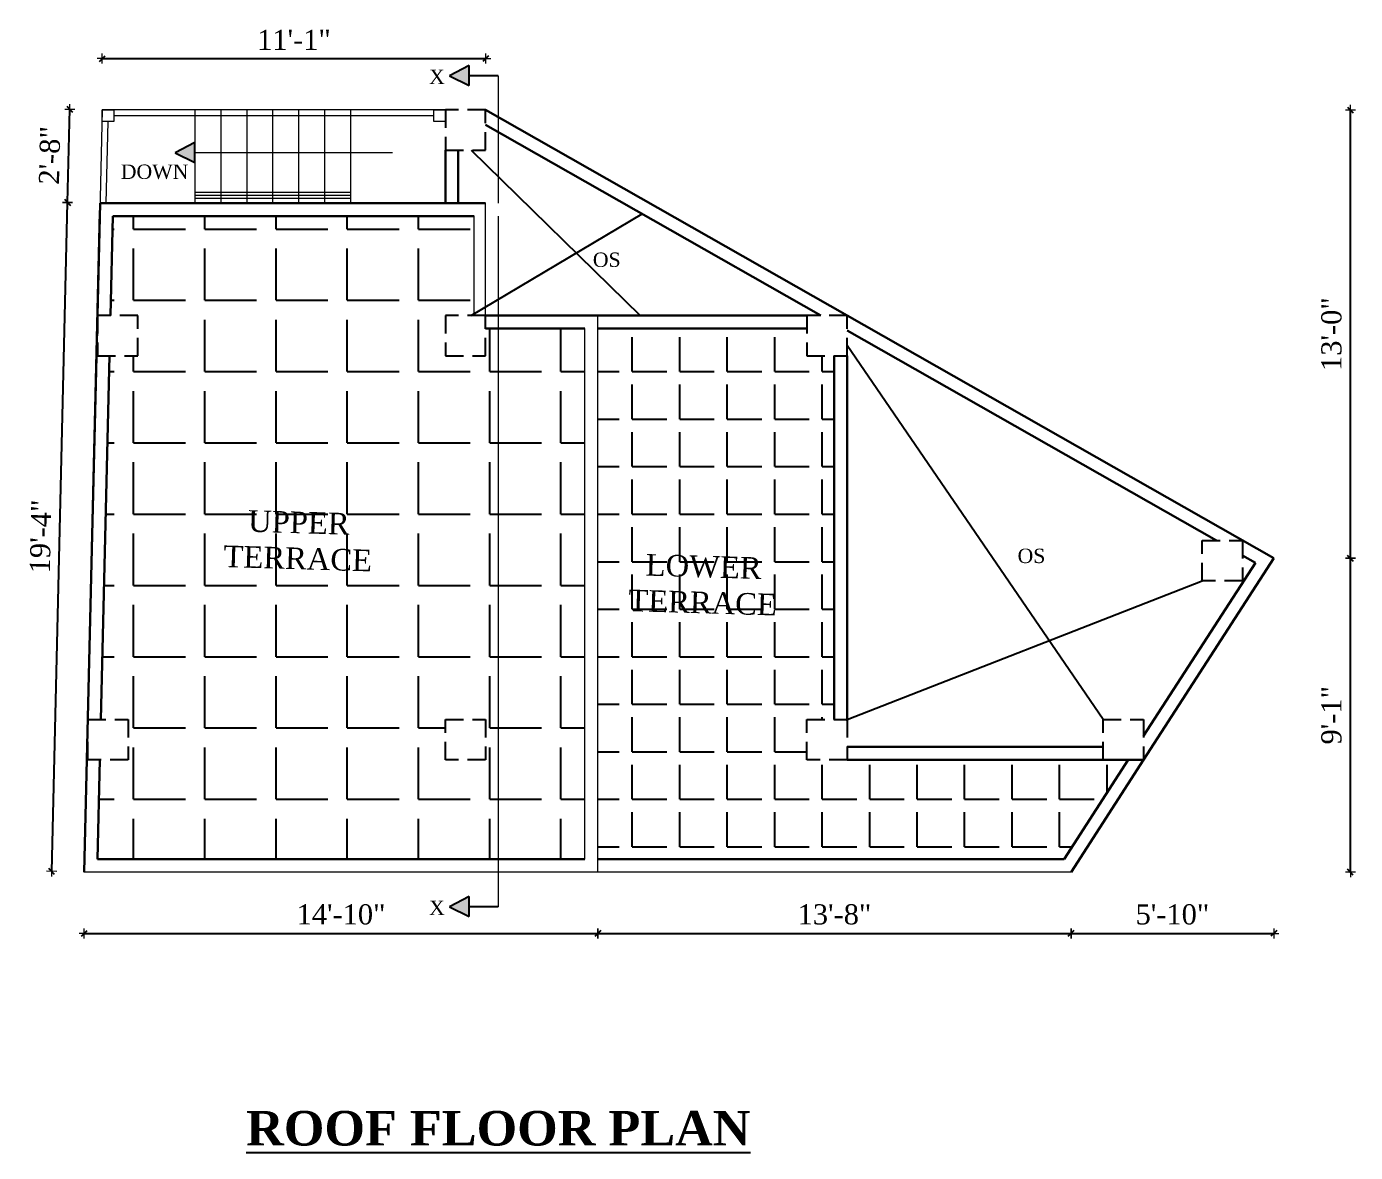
# Model space of a CAD drawing. Header units: inches. Extents: x 151827 to 346502, y -56182 to -23217.
# Drawn here: x 162242.2 to 162703.8, y -26746.4 to -26355.4 of the extents above; entities that cross this region are included whole.
import ezdxf

# ---------------------------------------------------------------- set-up
doc = ezdxf.new("R2010")
doc.units = ezdxf.units.IN
doc.header["$LTSCALE"] = 5
doc.header["$MEASUREMENT"] = 0
doc.linetypes.add('HIDDEN', pattern=[0.375, 0.25, -0.125])
doc.layers.add('A-WALL', color=7, linetype='Continuous', lineweight=9)
doc.layers.add('Dimension', color=7, linetype='Continuous', lineweight=18)
doc.layers.add('dim line', color=7, linetype='Continuous', lineweight=15, true_color=0xfab2b2)
doc.layers.add('TEXT', color=6, linetype='Continuous')
doc.layers.add('WALL', color=7, linetype='Continuous')
doc.styles.add('ordinary', font='times.ttf')
doc.dimstyles.new('Copy of 96', dxfattribs={"dimtxt": 7, "dimasz": 4, "dimexe": 0.5, "dimexo": 0.5, "dimgap": 3, "dimtad": 1, "dimdec": 1, "dimzin": 11, "dimdsep": 46, "dimlunit": 4, "dimtxsty": 'ordinary', "dimblk": 'OBLIQUE', "dimcen": 0.09, "dimse1": 1, "dimse2": 1, "dimclrt": 6, "dimazin": 0, "dimtfac": 1, "dimtdec": 1, "dimtix": 1, "dimtmove": 2, "dimatfit": 3, "dimldrblk": 'leader', "dimfxl": 0.5, "dimfxlon": 1, "dimtolj": 1, "dimtzin": 0, "dimarcsym": 0})

# ---------------------------------------------------------------- blocks, each defined once
blk = doc.blocks.new('oblique')
at = {"color": 0, "lineweight": -2}
blk.add_line((0.25, 0.25), (-0.25, -0.25), dxfattribs=at)
at = {"layer": 'dim line', "lineweight": 9}
for p, q in [((-0.4375, 0), (0.4375, 0)), ((0, 0.4375), (0, -0.4375))]:
    blk.add_line(p, q, dxfattribs=at)
blk = doc.blocks.new('*D935')
at = {"layer": 'A-WALL', "color": 0, "lineweight": -2, "ltscale": 5, "transparency": 16777216}
blk.add_line((162262.18, -26670.32), (162440.64, -26670.32), dxfattribs=at)
at = {"layer": 'Defpoints', "color": 0, "ltscale": 5, "transparency": 16777216}
for p in [(162262.18, -26649.06, -72.71), (162440.64, -26649.06, -72.71), (162440.64, -26670.32)]:
    blk.add_point(p, dxfattribs=at)
at = {"layer": 'A-WALL', "color": 0, "lineweight": -2, "ltscale": 5, "transparency": 16777216, "xscale": 4, "yscale": 4, "zscale": 4, "rotation": 180}
blk.add_blockref('oblique', (162262.18, -26670.32), dxfattribs=at)
at = {"layer": 'A-WALL', "color": 0, "lineweight": -2, "ltscale": 5, "transparency": 16777216, "xscale": 4, "yscale": 4, "zscale": 4}
blk.add_blockref('oblique', (162440.64, -26670.32), dxfattribs=at)
at = {"layer": 'A-WALL', "color": 6, "ltscale": 5, "transparency": 16777216, "insert": (162351.41, -26663.75), "char_height": 7, "attachment_point": 5, "style": 'ordinary'}
blk.add_mtext('\\A1;14\'-10"', dxfattribs=at)
blk = doc.blocks.new('_OBLIQUE')
at = {"color": 0, "linetype": 'ByBlock'}
blk.add_line((-0.5, -0.5), (0.5, 0.5), dxfattribs=at)
blk = doc.blocks.new('leader')
at = {"layer": 'Dimension'}
for p, q in [((0, -4.33), (0, 4.33)), ((-4.42, 0), (4.42, 0))]:
    blk.add_line(p, q, dxfattribs=at)
blk = doc.blocks.new('*D949')
at = {"layer": 'A-WALL', "color": 0, "lineweight": -2, "ltscale": 5, "transparency": 16777216}
blk.add_line((162440.64, -26670.32), (162605.02, -26670.32), dxfattribs=at)
at = {"layer": 'Defpoints', "color": 0, "ltscale": 5, "transparency": 16777216}
for p in [(162440.64, -26649.06, -72.71), (162605.02, -26649.06, -72.71), (162605.02, -26670.32)]:
    blk.add_point(p, dxfattribs=at)
at = {"layer": 'A-WALL', "color": 0, "lineweight": -2, "ltscale": 5, "transparency": 16777216, "xscale": 4, "yscale": 4, "zscale": 4, "rotation": 180}
blk.add_blockref('oblique', (162440.64, -26670.32), dxfattribs=at)
at = {"layer": 'A-WALL', "color": 0, "lineweight": -2, "ltscale": 5, "transparency": 16777216, "xscale": 4, "yscale": 4, "zscale": 4}
blk.add_blockref('oblique', (162605.02, -26670.32), dxfattribs=at)
at = {"layer": 'A-WALL', "color": 6, "ltscale": 5, "transparency": 16777216, "insert": (162522.83, -26663.75), "char_height": 7, "attachment_point": 5, "style": 'ordinary'}
blk.add_mtext('\\A1;13\'-8"', dxfattribs=at)
blk = doc.blocks.new('*D950')
at = {"layer": 'A-WALL', "color": 0, "lineweight": -2, "ltscale": 5, "transparency": 16777216}
blk.add_line((162605.02, -26670.32), (162675.46, -26670.32), dxfattribs=at)
at = {"layer": 'Defpoints', "color": 0, "ltscale": 5, "transparency": 16777216}
for p in [(162675.46, -26540.06, -72.71), (162605.02, -26649.06, -72.71), (162675.46, -26670.32)]:
    blk.add_point(p, dxfattribs=at)
at = {"layer": 'A-WALL', "color": 0, "lineweight": -2, "ltscale": 5, "transparency": 16777216, "xscale": 4, "yscale": 4, "zscale": 4, "rotation": 180}
blk.add_blockref('oblique', (162605.02, -26670.32), dxfattribs=at)
at = {"layer": 'A-WALL', "color": 0, "lineweight": -2, "ltscale": 5, "transparency": 16777216, "xscale": 4, "yscale": 4, "zscale": 4}
blk.add_blockref('oblique', (162675.46, -26670.32), dxfattribs=at)
at = {"layer": 'A-WALL', "color": 6, "ltscale": 5, "transparency": 16777216, "insert": (162640.24, -26663.75), "char_height": 7, "attachment_point": 5, "style": 'ordinary'}
blk.add_mtext('\\A1;5\'-10"', dxfattribs=at)
blk = doc.blocks.new('*D936')
at = {"layer": 'A-WALL', "color": 0, "lineweight": -2, "ltscale": 5, "transparency": 16777216}
blk.add_line((162250.87, -26648.79), (162256.38, -26416.51), dxfattribs=at)
at = {"layer": 'Defpoints', "color": 0, "ltscale": 5, "transparency": 16777216}
for p in [(162256.38, -26416.51), (162267.68, -26416.78, -72.71), (162262.18, -26649.06, -72.71)]:
    blk.add_point(p, dxfattribs=at)
at = {"layer": 'A-WALL', "color": 0, "lineweight": -2, "ltscale": 5, "transparency": 16777216, "xscale": 4, "yscale": 4, "zscale": 4}
for p, rotation in [((162256.38, -26416.51), 88.64238169319516), ((162250.87, -26648.79), 268.6423816931951)]:
    blk.add_blockref('oblique', p, dxfattribs=dict(at, rotation=rotation))
at = {"layer": 'A-WALL', "color": 6, "ltscale": 5, "transparency": 16777216, "insert": (162247.06, -26532.5), "char_height": 7, "attachment_point": 5, "rotation": 88.6424, "style": 'ordinary'}
blk.add_mtext('\\A1;19\'-4"', dxfattribs=at)
blk = doc.blocks.new('*D951')
at = {"layer": 'A-WALL', "color": 0, "lineweight": -2, "ltscale": 5, "transparency": 16777216}
blk.add_line((162256.38, -26416.51), (162257.15, -26384.13), dxfattribs=at)
at = {"layer": 'Defpoints', "color": 0, "ltscale": 5, "transparency": 16777216}
for p in [(162257.15, -26384.13), (162268.45, -26384.4, -72.71), (162267.68, -26416.78, -72.71)]:
    blk.add_point(p, dxfattribs=at)
at = {"layer": 'A-WALL', "color": 0, "lineweight": -2, "ltscale": 5, "transparency": 16777216, "xscale": 4, "yscale": 4, "zscale": 4}
for p, rotation in [((162257.15, -26384.13), 88.64238169334628), ((162256.38, -26416.51), 268.6423816933463)]:
    blk.add_blockref('oblique', p, dxfattribs=dict(at, rotation=rotation))
at = {"layer": 'A-WALL', "color": 6, "ltscale": 5, "transparency": 16777216, "insert": (162250.2, -26400.17), "char_height": 7, "attachment_point": 5, "rotation": 88.6424, "style": 'ordinary'}
blk.add_mtext('\\A1;2\'-8"', dxfattribs=at)
blk = doc.blocks.new('*D940')
at = {"layer": 'A-WALL', "color": 0, "lineweight": -2, "ltscale": 5, "transparency": 16777216}
blk.add_line((162268.45, -26366.54), (162401.64, -26366.54), dxfattribs=at)
at = {"layer": 'Defpoints', "color": 0, "ltscale": 5, "transparency": 16777216}
for p in [(162401.64, -26366.54), (162268.45, -26384.4, -72.71), (162401.64, -26384.4, -72.71)]:
    blk.add_point(p, dxfattribs=at)
at = {"layer": 'A-WALL', "color": 0, "lineweight": -2, "ltscale": 5, "transparency": 16777216, "xscale": 4, "yscale": 4, "zscale": 4, "rotation": 180}
blk.add_blockref('oblique', (162268.45, -26366.54), dxfattribs=at)
at = {"layer": 'A-WALL', "color": 0, "lineweight": -2, "ltscale": 5, "transparency": 16777216, "xscale": 4, "yscale": 4, "zscale": 4}
blk.add_blockref('oblique', (162401.64, -26366.54), dxfattribs=at)
at = {"layer": 'A-WALL', "color": 6, "ltscale": 5, "transparency": 16777216, "insert": (162335.05, -26360.04), "char_height": 7, "attachment_point": 5, "style": 'ordinary'}
blk.add_mtext('\\A1;11\'-1"', dxfattribs=at)
blk = doc.blocks.new('*D941')
at = {"layer": 'A-WALL', "color": 0, "lineweight": -2, "ltscale": 5, "transparency": 16777216}
blk.add_line((162702.06, -26649.06), (162702.06, -26540.06), dxfattribs=at)
at = {"layer": 'Defpoints', "color": 0, "ltscale": 5, "transparency": 16777216}
for p in [(162675.46, -26540.06, -72.71), (162702.06, -26540.06), (162605.02, -26649.06, -72.71)]:
    blk.add_point(p, dxfattribs=at)
at = {"layer": 'A-WALL', "color": 0, "lineweight": -2, "ltscale": 5, "transparency": 16777216, "xscale": 4, "yscale": 4, "zscale": 4}
for p, rotation in [((162702.06, -26540.06), 90), ((162702.06, -26649.06), 270)]:
    blk.add_blockref('oblique', p, dxfattribs=dict(at, rotation=rotation))
at = {"layer": 'A-WALL', "color": 6, "ltscale": 5, "transparency": 16777216, "insert": (162695.49, -26594.56), "char_height": 7, "attachment_point": 5, "rotation": 90, "style": 'ordinary'}
blk.add_mtext('\\A1;9\'-1"', dxfattribs=at)
blk = doc.blocks.new('*D942')
at = {"layer": 'A-WALL', "color": 0, "lineweight": -2, "ltscale": 5, "transparency": 16777216}
blk.add_line((162702.06, -26540.06), (162702.06, -26384.4), dxfattribs=at)
at = {"layer": 'Defpoints', "color": 0, "ltscale": 5, "transparency": 16777216}
for p in [(162401.64, -26384.4, -72.71), (162702.06, -26384.4), (162675.46, -26540.06, -72.71)]:
    blk.add_point(p, dxfattribs=at)
at = {"layer": 'A-WALL', "color": 0, "lineweight": -2, "ltscale": 5, "transparency": 16777216, "xscale": 4, "yscale": 4, "zscale": 4}
for p, rotation in [((162702.06, -26384.4), 90), ((162702.06, -26540.06), 270)]:
    blk.add_blockref('oblique', p, dxfattribs=dict(at, rotation=rotation))
at = {"layer": 'A-WALL', "color": 6, "ltscale": 5, "transparency": 16777216, "insert": (162695.5, -26462.23), "char_height": 7, "attachment_point": 5, "rotation": 90, "style": 'ordinary'}
blk.add_mtext('\\A1;13\'-0"', dxfattribs=at)

msp = doc.modelspace()

# ---------------------------------------------------------------- hatches: boundary and pattern name
at = {"ltscale": 5}
for points in [[(162395.93, -26375.92), (162395.93, -26368.91), (162389.05, -26372.5)], [(162300.64, -26402.67), (162300.64, -26395.66), (162293.76, -26399.24)], [(162395.93, -26664.49), (162395.93, -26657.48), (162389.05, -26661.06)]]:
    msp.add_hatch(color=256, dxfattribs=at).paths.add_polyline_path(points)
at = {"layer": 'WALL', "linetype": 'ByBlock', "ltscale": 5, "true_color": 0xf8991e}
h = msp.add_hatch(dxfattribs=at)
h.set_pattern_fill('ANGLE', color=30, scale=90)
h.set_pattern_definition([(0, (23258.545, 650.744), (0, 24.75), [18, -6.75]), (90, (23258.545, 650.744), (-24.75, 2e-15), [18, -6.75])])
h.paths.add_polyline_path([(162436.14, -26460.28), (162401.64, -26460.28), (162401.64, -26469.78), (162387.64, -26469.78), (162387.64, -26455.78), (162396.64, -26455.78), (162397.64, -26455.19), (162397.64, -26421.28), (162272.08, -26421.28), (162271.26, -26455.78), (162280.76, -26455.78), (162280.76, -26469.78), (162270.93, -26469.78), (162267.94, -26596.06), (162277.43, -26596.06), (162277.43, -26610.06), (162267.6, -26610.06), (162266.79, -26644.56), (162436.14, -26644.56)])
h.paths.add_polyline_path([(162387.64, -26596.06), (162401.64, -26596.06), (162401.64, -26610.06), (162387.64, -26610.06)], flags=16)
h.paths.add_polyline_path([(162309, -26547.26), (162363.18, -26548.88), (162364.03, -26520.38), (162309.86, -26518.76)], flags=24)
h = msp.add_hatch(dxfattribs=at)
h.set_pattern_fill('ANGLE', color=30, scale=60)
h.set_pattern_definition([(0, (23258.545, 650.744), (0, 16.5), [12, -4.5]), (90, (23258.545, 650.744), (-16.5, 1e-15), [12, -4.5])])
h.paths.add_polyline_path([(162522.71, -26469.78), (162513.21, -26469.78), (162513.21, -26460.28), (162440.64, -26460.28), (162440.64, -26644.56), (162602.57, -26644.56), (162624.86, -26610.06), (162527.21, -26610.06), (162513.21, -26610.06), (162513.21, -26596.06), (162522.71, -26596.06)])
h.paths.add_polyline_path([(162449.65, -26562.57), (162503.83, -26564.19), (162504.68, -26535.69), (162450.5, -26534.07)], flags=24)

# ---------------------------------------------------------------- linework, layer by layer
at = {"ltscale": 5}
for p, q in [((162395.93, -26368.91, -72.71), (162389.05, -26372.5, -72.71)), ((162395.93, -26375.92, -72.71), (162395.93, -26368.91, -72.71)), ((162389.05, -26372.5, -72.71), (162395.93, -26375.92, -72.71)), ((162406.03, -26372.5, -72.71), (162395.93, -26372.5, -72.71)), ((162300.64, -26395.66, -72.71), (162293.76, -26399.24, -72.71)), ((162300.64, -26402.67, -72.71), (162300.64, -26395.66, -72.71)), ((162293.76, -26399.24, -72.71), (162300.64, -26402.67, -72.71)), ((162395.93, -26657.48, -72.71), (162389.05, -26661.06, -72.71)), ((162395.93, -26664.49, -72.71), (162395.93, -26657.48, -72.71)), ((162389.05, -26661.06, -72.71), (162395.93, -26664.49, -72.71)), ((162406.03, -26661.06, -72.71), (162395.93, -26661.06, -72.71))]:
    msp.add_line(p, q, dxfattribs=at)
at = {"layer": 'A-WALL', "ltscale": 5}
for p, q in [((162406.03, -26372.5, -72.71), (162406.03, -26416.78, -72.71)), ((162268.45, -26384.4, -72.71), (162266.76, -26455.78, -72.71)), ((162387.64, -26384.4, -72.71), (162268.45, -26384.4, -72.71)), ((162383.64, -26386.4, -72.71), (162272.45, -26386.4, -72.71)), ((162300.64, -26384.4, -72.71), (162300.64, -26416.78, -72.71)), ((162309.64, -26384.4, -72.71), (162309.64, -26416.78, -72.71)), ((162318.64, -26384.4, -72.71), (162318.64, -26416.78, -72.71)), ((162327.64, -26384.4, -72.71), (162327.64, -26416.78, -72.71)), ((162336.64, -26384.4, -72.71), (162336.64, -26416.78, -72.71)), ((162345.64, -26384.4, -72.71), (162345.64, -26416.78, -72.71)), ((162354.64, -26384.4, -72.71), (162354.64, -26414.09, -72.71)), ((162270.36, -26388.4, -72.71), (162269.68, -26416.78, -72.71)), ((162369.26, -26399.24, -72.71), (162300.64, -26399.24, -72.71)), ((162354.64, -26413.09, -72.71), (162300.64, -26413.09, -72.71)), ((162354.64, -26414.09, -72.71), (162300.64, -26414.09, -72.71)), ((162354.64, -26415.09, -72.71), (162300.64, -26415.09, -72.71)), ((162354.64, -26414.09, -72.71), (162354.64, -26416.78, -72.71)), ((162401.64, -26455.78, -72.71), (162401.64, -26416.78, -72.71)), ((162397.64, -26455.78, -72.71), (162397.64, -26421.28, -72.71)), ((162406.03, -26421.28, -72.71), (162406.03, -26661.06, -72.71)), ((162440.64, -26649.06, -72.71), (162440.64, -26455.78, -72.71)), ((162436.14, -26644.56, -72.71), (162436.14, -26460.28, -72.71)), ((162605.02, -26649.06, -72.71), (162262.18, -26649.06, -72.71))]:
    msp.add_line(p, q, dxfattribs=at)
at = {"layer": 'A-WALL', "lineweight": 30}
for p, q in [((162401.64, -26384.4, -72.71), (162527.21, -26455.78, -72.71)), ((162401.64, -26389.57, -72.71), (162518.11, -26455.78, -72.71)), ((162387.64, -26398.4, -72.71), (162387.64, -26416.78, -72.71)), ((162392.14, -26398.4, -72.71), (162392.14, -26416.78, -72.71)), ((162262.18, -26649.06, -72.71), (162267.61, -26419.73, -72.71)), ((162266.76, -26455.78, -72.71), (162267.68, -26416.78, -72.71)), ((162267.68, -26416.78, -72.71), (162401.64, -26416.78, -72.71)), ((162271.26, -26455.78, -72.71), (162272.08, -26421.28, -72.71)), ((162272.08, -26421.28, -72.71), (162397.64, -26421.28, -72.71)), ((162266.76, -26455.78, -72.71), (162264.84, -26536.69, -72.71)), ((162401.64, -26455.78, -72.71), (162513.21, -26455.78, -72.71)), ((162527.21, -26455.78, -72.71), (162675.46, -26540.06, -72.71)), ((162436.14, -26460.28, -72.71), (162401.64, -26460.28, -72.71)), ((162513.21, -26460.28, -72.71), (162440.64, -26460.28, -72.71)), ((162527.21, -26460.96, -72.71), (162655.49, -26533.88, -72.71)), ((162270.93, -26469.78, -72.71), (162267.94, -26596.06, -72.71)), ((162522.71, -26469.78, -72.71), (162522.71, -26596.06, -72.71)), ((162527.21, -26469.78, -72.71), (162527.21, -26596.56, -72.71)), ((162675.46, -26540.06, -72.71), (162630.22, -26610.06, -72.71)), ((162664.6, -26539.06, -72.71), (162669.09, -26541.61, -72.71)), ((162669.09, -26541.61, -72.71), (162630.22, -26601.77, -72.71)), ((162616.22, -26605.56, -72.71), (162527.21, -26605.56, -72.71)), ((162267.6, -26610.06, -72.71), (162266.79, -26644.56, -72.71)), ((162630.22, -26610.06, -72.71), (162527.21, -26610.06, -72.71)), ((162624.86, -26610.06, -72.71), (162602.57, -26644.56, -72.71)), ((162630.22, -26610.06, -72.71), (162605.02, -26649.06, -72.71)), ((162436.14, -26644.56, -72.71), (162266.79, -26644.56, -72.71)), ((162602.57, -26644.56, -72.71), (162440.64, -26644.56, -72.71))]:
    msp.add_line(p, q, dxfattribs=at)
at = {"layer": 'A-WALL', "ltscale": 5, "elevation": -72.71}
for points in [[(162268.45, -26384.4), (162272.45, -26384.4), (162272.45, -26388.4), (162268.45, -26388.4)], [(162383.64, -26384.4), (162387.64, -26384.4), (162387.64, -26388.4), (162383.64, -26388.4)]]:
    msp.add_lwpolyline(points, close=True, dxfattribs=at)
at = {"layer": 'WALL', "color": 30, "linetype": 'ByBlock', "ltscale": 5, "true_color": 0xf8991e}
for p, q in [((162396.64, -26398.4, -72.71), (162455.32, -26455.78, -72.71)), ((162396.64, -26455.78, -72.71), (162456.05, -26420.5, -72.71)), ((162616.22, -26596.06, -72.71), (162527.21, -26466.13, -72.71)), ((162527.21, -26596.06, -72.71), (162650.6, -26547.88, -72.71))]:
    msp.add_line(p, q, dxfattribs=at)
at = {"layer": 'WALL', "color": 2, "linetype": 'HIDDEN', "ltscale": 5, "elevation": -72.71}
for points in [[(162387.64, -26398.4), (162401.64, -26398.4), (162401.64, -26384.4), (162387.64, -26384.4)], [(162266.76, -26469.78), (162280.76, -26469.78), (162280.76, -26455.78), (162266.76, -26455.78)], [(162387.64, -26469.78), (162401.64, -26469.78), (162401.64, -26455.78), (162387.64, -26455.78)], [(162513.21, -26469.78), (162527.21, -26469.78), (162527.21, -26455.78), (162513.21, -26455.78)], [(162650.6, -26533.88), (162664.6, -26533.88), (162664.6, -26547.88), (162650.6, -26547.88)], [(162263.43, -26596.06), (162277.43, -26596.06), (162277.43, -26610.06), (162263.43, -26610.06)], [(162387.64, -26596.06), (162401.64, -26596.06), (162401.64, -26610.06), (162387.64, -26610.06)], [(162513.21, -26596.06), (162527.21, -26596.06), (162527.21, -26610.06), (162513.21, -26610.06)], [(162616.22, -26596.06), (162630.22, -26596.06), (162630.22, -26610.06), (162616.22, -26610.06)]]:
    msp.add_lwpolyline(points, close=True, dxfattribs=at)

# ---------------------------------------------------------------- texts
at = {"layer": 'TEXT', "style": 'ordinary'}
for s, p in [('X', (162381.98, -26375.37, -72.71)), ('DOWN', (162274.88, -26408.33, -72.71)), ('OS', (162438.88, -26438.89, -72.71)), ('OS', (162586.43, -26541.72, -72.71)), ('X', (162381.98, -26663.94, -72.71))]:
    msp.add_text(s, height=5, dxfattribs=at).set_placement(p)
at = {"layer": 'TEXT', "char_height": 7.5, "attachment_point": 8, "rotation": 358.2896, "style": 'ordinary'}
for s, insert in [('UPPER\\PTERRACE', (162336.26, -26543.97, -72.71)), ('LOWER\\PTERRACE', (162476.9, -26559.28, -72.71))]:
    msp.add_mtext_dynamic_manual_height_columns(s, width=101.5687, gutter_width=1720.72, heights=[0], dxfattribs=dict(at, insert=insert))
at = {"layer": 'TEXT', "insert": (162406.04, -26744.14, -72.71), "char_height": 12, "width": 219.8151, "attachment_point": 8, "style": 'ordinary'}
msp.add_mtext('{\\fTimes New Roman|b1|i0|c0|p18;\\LROOF FLOOR PLAN}', dxfattribs=at)

# ---------------------------------------------------------------- dimensions: what is measured, and where the dimension line sits
at = {"layer": 'A-WALL', "ltscale": 5}
for base, p1, p2, picture, middle in [((162401.64, -26366.54), (162268.45, -26384.4, -72.71), (162401.64, -26384.4, -72.71), '*D940', (162335.05, -26360.04)), ((162675.46, -26670.32), (162605.02, -26649.06, -72.71), (162675.46, -26540.06, -72.71), '*D950', (162640.24, -26663.75)), ((162440.64, -26670.32), (162262.18, -26649.06, -72.71), (162440.64, -26649.06, -72.71), '*D935', (162351.41, -26663.75)), ((162605.02, -26670.32), (162440.64, -26649.06, -72.71), (162605.02, -26649.06, -72.71), '*D949', (162522.83, -26663.75))]:
    dim = msp.add_linear_dim(base=base, p1=p1, p2=p2, dimstyle='Copy of 96', override={"dimdec": 0, "dimblk": 'oblique', "dimtdec": 0, "dimarcsym": 1}, dxfattribs=at)
    dim.commit()
    dim.dimension.update_dxf_attribs({"geometry": picture, "text_midpoint": middle})
for base, p1, p2, angle, picture, middle in [((162257.15, -26384.13), (162267.68, -26416.78, -72.71), (162268.45, -26384.4, -72.71), 268.6424, '*D951', (162250.2, -26400.17)), ((162702.06, -26384.4), (162675.46, -26540.06, -72.71), (162401.64, -26384.4, -72.71), 90, '*D942', (162695.5, -26462.23)), ((162702.06, -26540.06), (162605.02, -26649.06, -72.71), (162675.46, -26540.06, -72.71), 90, '*D941', (162695.49, -26594.56))]:
    dim = msp.add_linear_dim(base=base, p1=p1, p2=p2, angle=angle, dimstyle='Copy of 96', override={"dimdec": 0, "dimblk": 'oblique', "dimtdec": 0, "dimarcsym": 1}, dxfattribs=at)
    dim.commit()
    dim.dimension.update_dxf_attribs({"geometry": picture, "text_midpoint": middle})
dim = msp.add_aligned_dim(p1=(162262.18, -26649.06, -72.71), p2=(162267.68, -26416.78, -72.71), distance=11.31, dimstyle='Copy of 96', override={"dimdec": 0, "dimblk": 'oblique', "dimtdec": 0, "dimarcsym": 1}, dxfattribs=at)
dim.commit()
dim.dimension.update_dxf_attribs({"geometry": '*D936', "text_midpoint": (162247.06, -26532.5)})

doc.saveas('drawing.dxf')
